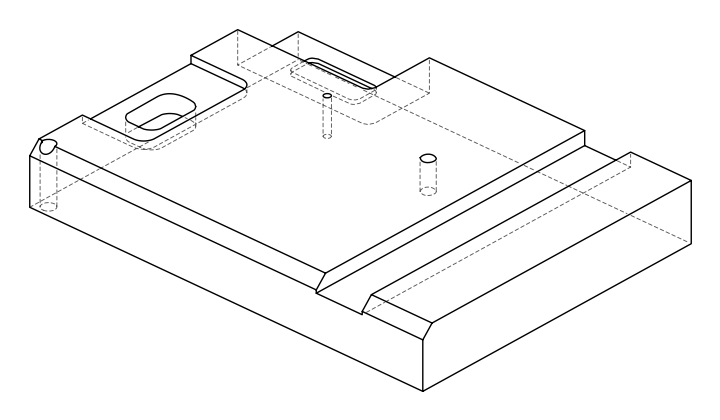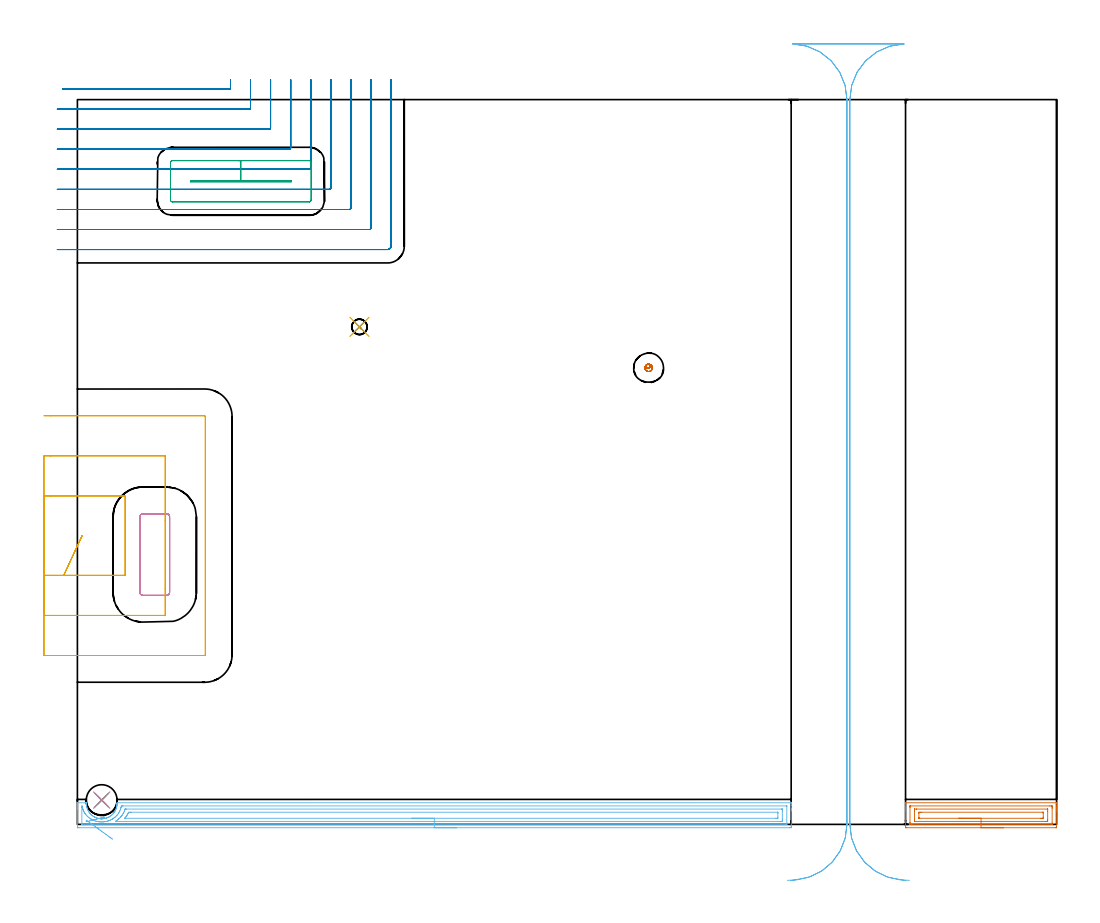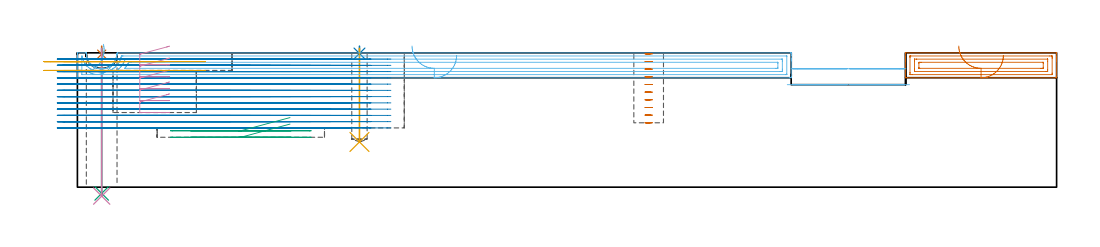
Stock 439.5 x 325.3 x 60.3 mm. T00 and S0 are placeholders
(PLAN: 13 operations, 8 tool changes, 60.7 min)
(1 SPOT_DRILL | STEP1HOLE | NXT0321_9005460120000 | 0.03 min | 3 mm3)
(2 SPOT_DRILL_1 | STEP1POCKET | NXT0321_9005460120000 | 0.03 min | 0 mm3)
(3 DRILL_THROUGH_HOLE_INTO_CENTER | STEP1HOLE | NXT0301_042 | 0.26 min | 2364 mm3)
(4 DRILL_TO_ENLARGE_THROUGH_HOLE | STEP1HOLE | NXT0301_103 | 0.27 min | 6621 mm3)
(5 DRILL_BLIND_HOLE_INTO_CENTER | STEP1POCKET | NXT0301_040 | 0.17 min | 1451 mm3)
(6 AREA_MILL | FG_CHAMFER_SURFACE | UGT0205_001 | 10.53 min | 20245 mm3)
(7 AREA_MILL_1 | FG_CHAMFER_SURFACE_1 | UGT0205_001 | 2.44 min | 4654 mm3)
(8 MILL_CORNER_NOTCH_RECTANGULAR | CORNER_NOTCH_RECTANGULAR | NXT0201_011 | Follow Part, ap 3, ae 75% | 36.35 min | 361980 mm3)
(9 MILL_RECTANGULAR_POCKET | POCKET_RECTANGULAR_STRAIGHT | NXT0201_011 | Follow Part, ap 3, ae 75% | 1.25 min | 9465 mm3)
(10 MILL_RECTANGULAR_POCKET_1 | POCKET_RECTANGULAR_STRAIGHT_1 | UGT0201_106 | Follow Part, ap 6, ae 75% | 1.65 min | 56617 mm3)
(11 MILL_SLOT | SLOT_PARTIAL_RECTANGULAR | UGT0201_106 | Follow Part, ap 6, ae 75% | 3.57 min | 54951 mm3)
(12 MILL_RECTANGULAR_SLOT | SLOT_RECTANGULAR | UGT0201_020 | Follow Part, ap 12.5, ae 75% | 3.47 min | 237964 mm3)
(13 MILL_BLIND_HOLE_FROM_SOLID_MATERIAL | STEP1POCKET_1 | NXT0201_013 | Spiral | 0.65 min | 4258 mm3)
(TOOL NXT0321_9005460120000 | NC Spot Drill, 142deg, 12mm, Carbide, Uncoated | D12 PA142 FL30 Z2)
(TOOL NXT0301_042 | Carbide Drill 7.1mm [860.1-0710-057A1-MM 2214] | D7.1 PA140 FL85 Z2)
(TOOL NXT0301_103 | Carbide Drill 13.8mm [860.1-1380-062A1-MM 2214] | D13.8 PA140 FL77 Z2)
(TOOL NXT0301_040 | Carbide Drill 6.9mm [860.1-0690-035A1-MM 2214] | D6.9 PA140 FL53 Z2)
(TOOL UGT0205_001 | Chamfer Mill 20 x 3 x 45 deg. | D20 FL50 Z2)
(TOOL NXT0201_011 | ENDMILL 12mm [2P460-1200-NA 1630] | D12 FL38 Z6)
(TOOL UGT0201_106 | End Mill 24 mm | D24 FL25 Z2)
(TOOL UGT0201_020 | End mill 50 mm | D50 FL50 Z4)
(TOOL NXT0201_013 | ENDMILL 10mm | D10 FL30 Z4)
(OP 1 SPOT_DRILL)
G17 G21 G94 G90
T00 M6
G54
G17 G0 G90 X10.9 Y10.9 S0 M3
G43 Z70.3 H0
G94 G81 G98 Z59.706 F250. R63.3
G80
M5
M2
(OP 2 SPOT_DRILL_1)
G17 G21 G94 G90
T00 M6
G54
G17 G0 G90 X126.6 Y223.3 S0 M3
G43 Z70.3 H0
G94 G81 G98 Z60.003 F250. R63.3
G80
M5
M2
(OP 3 DRILL_THROUGH_HOLE_INTO_CENTER)
G17 G21 G94 G90
T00 M6
G54
G17 G0 G90 X10.9 Y10.9 S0 M3
G43 Z70.3 H1
G94 G73 G98 Z-2.792 F250. Q7.01 R62.3
G80
M5
M2
(OP 4 DRILL_TO_ENLARGE_THROUGH_HOLE)
G17 G21 G94 G90
T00 M6
G54
G17 G0 G90 X10.9 Y10.9 S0 M3
G43 Z70.3 H1
G94 G73 G98 Z-4.011 F250. Q12.862 R62.3
G80
M5
M2
(OP 5 DRILL_BLIND_HOLE_INTO_CENTER)
G17 G21 G94 G90
T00 M6
G54
G17 G0 G90 X126.6 Y223.3 S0 M3
G43 Z70.3 H1
G94 G81 G98 Z20.3 F250. R62.3
G80
M5
M2
(OP 6 AREA_MILL)
G17 G21 G94 G90
T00 M6
G54
G17 G0 G90 X170.2 Y-1.5 S1061 M3
G43 Z70.3 H0
Z59.1
G94 G1 X170.162 Z58.228 F250.
X170.048 Z57.364
X169.859 Z56.512
X169.597 Z55.68
X169.263 Z54.874
X168.86 Z54.1
X168.392 Z53.364
X167.86 Z52.672
X167.271 Z52.029
X166.628 Z51.44
X165.936 Z50.908
X165.2 Z50.44
X164.426 Z50.037
X163.62 Z49.703
X162.788 Z49.441
X161.936 Z49.252
X161.072 Z49.138
X160.2 Z49.1
X0.627
X0.003 Y-1.499 Z49.099
X0.002 Y-1.498 Z49.1
X0. Y-1.495 Z49.103
Y6.723 Z57.318
Y7.246 Z57.843
Y7.598 Z58.194
Y8.121 Z58.717
Y8.472 Z59.067
Y9.175 Z59.775
Y9.416 Z60.016
X0.003 Y9.56 Z60.153
X0.01 Y9.697 Z60.289
X0.18 Y9.7 Z60.3
X3.756
X3.997 Y9.696 Z60.289
X4.002 Y9.617 Z60.211
X4.007 Y9.501 Z60.095
X4.013 Y9.17 Z59.764
X4.024 Y8.997 Z59.591
X4.042 Y8.723 Z59.318
X4.075 Y8.472 Z59.068
X4.101 Y8.275 Z58.872
X4.134 Y8.102 Z58.701
X4.186 Y7.83 Z58.429
X4.243 Y7.598 Z58.196
X4.293 Y7.419 Z58.019
X4.465 Y6.938 Z57.536
X4.556 Y6.723 Z57.32
X4.656 Y6.488 Z57.087
X4.878 Y6.048 Z56.644
X5.027 Y5.789 Z56.387
X5.097 Y5.679 Z56.277
X5.187 Y5.537 Z56.134
X5.395 Y5.258 Z55.855
X5.471 Y5.155 Z55.753
X5.49 Y5.133 Z55.731
X5.766 Y4.803 Z55.403
X6.08 Y4.466 Z55.065
X6.3 Y4.263 Z54.862
X6.63 Y3.989 Z54.588
X6.792 Y3.869 Z54.469
X6.974 Y3.734 Z54.334
X7.306 Y3.525 Z54.125
X7.552 Y3.371 Z53.97
X7.57 Y3.362 Z53.962
X7.778 Y3.255 Z53.852
X7.834 Y3.226 Z53.824
X7.867 Y3.208 Z53.807
X8.007 Y3.148 Z53.746
X8.076 Y3.119 Z53.714
X8.166 Y3.08 Z53.675
X8.311 Y3.017 Z53.612
X8.76 Y2.852 Z53.446
X9.119 Y2.748 Z53.342
X9.205 Y2.723 Z53.318
X9.56 Y2.643 Z53.242
X9.654 Y2.622 Z53.221
X10.1 Y2.555 Z53.155
X10.103
X10.246 Y2.543 Z53.139
X10.34 Y2.536 Z53.127
X10.46 Y2.526 Z53.114
X10.547 Y2.515 Z53.11
X10.597 Y2.512 Z53.109
X10.636 Y2.51 Z53.107
X10.715 Y2.507 Z53.103
X10.736 Y2.508 Z53.102
X10.757
X10.902 Y2.511 Z53.1
X11.08 Y2.509 Z53.105
X11.106
X11.149 Y2.512 Z53.108
X11.354 Y2.526 Z53.115
X11.441 Y2.53 Z53.122
X11.797 Y2.569 Z53.169
X11.888 Y2.58 Z53.179
X12.334 Y2.66 Z53.259
X12.695 Y2.752 Z53.347
X12.783 Y2.774 Z53.369
X13.142 Y2.888 Z53.483
X13.228 Y2.914 Z53.511
X13.678 Y3.095 Z53.694
X14.121 Y3.303 Z53.901
X14.252 Y3.371 Z53.97
X14.396 Y3.46 Z54.06
X14.639 Y3.611 Z54.211
X15.015 Y3.87 Z54.47
X15.494 Y4.263 Z54.861
X15.908 Y4.662 Z55.262
X16.327 Y5.155 Z55.753
X16.42 Y5.281 Z55.878
X16.574 Y5.488 Z56.086
X16.718 Y5.705 Z56.303
X16.802 Y5.83 Z56.428
X16.923 Y6.047 Z56.644
X17.144 Y6.488 Z57.087
X17.244 Y6.723 Z57.322
X17.336 Y6.938 Z57.536
X17.412 Y7.161 Z57.758
X17.488 Y7.382 Z57.98
X17.503 Y7.438 Z58.036
X17.547 Y7.598 Z58.193
X17.61 Y7.829 Z58.429
X17.668 Y8.089 Z58.689
X17.695 Y8.213 Z58.811
X17.726 Y8.472 Z59.068
X17.757 Y8.723 Z59.319
X17.777 Y9.024 Z59.618
X17.787 Y9.169 Z59.764
X17.79 Y9.347 Z59.941
X17.794 Y9.491 Z60.086
X17.806 Y9.696 Z60.29
X18.059 Y9.7 Z60.3
X320.22
X320.39 Y9.697 Z60.289
X320.397 Y9.56 Z60.153
X320.4 Y9.416 Z60.015
Y9.175 Z59.775
Y8.472 Z59.067
Y7.246 Z57.843
Y6.723 Z57.318
Y6.11 Z56.706
Y-1.147 Z49.451
X320.397 Y-1.411 Z49.186
X320.39 Y-1.492 Z49.106
X320.307 Y-1.499 Z49.099
X319.773 Y-1.5 Z49.1
X160.2
Y-0.086 Z50.514
X2.223 Y-0.085 Z50.515
X2.059 Y-0.083 Z50.517
X2.02 Y-0.08 Z50.52
X2.01 Y-0.077 Z50.523
X2.006 Y-0.066 Z50.534
X2.003 Y-0.032 Z50.568
X2. Y0.133 Z50.733
X2.001 Y7.757 Z58.357
X2.004 Y7.999 Z58.599
X2.016 Y8.279 Z58.879
X2.072
X2.114 Y8.096 Z58.696
X2.133 Y8.007 Z58.607
X2.167 Y7.84 Z58.44
X2.223 Y7.598 Z58.198
X2.307 Y7.266 Z57.866
X2.415 Y6.905 Z57.505
X2.479 Y6.723 Z57.323
X2.515 Y6.625 Z57.225
X2.725 Y6.141 Z56.741
X2.865 Y5.849 Z56.449
X3.014 Y5.554 Z56.154
X3.309 Y5.042 Z55.642
X3.335 Y5.001 Z55.601
X3.354 Y4.974 Z55.574
X3.712 Y4.495 Z55.095
X4.042 Y4.1 Z54.7
X4.203 Y3.92 Z54.52
X4.551 Y3.563 Z54.163
X4.929 Y3.226 Z53.826
X5.018 Y3.149 Z53.749
X5.097 Y3.087 Z53.687
X5.675 Y2.66 Z53.26
X5.99 Y2.46 Z53.06
X6.033 Y2.434 Z53.034
X6.175 Y2.351 Z52.951
X6.631 Y2.104 Z52.704
X6.884 Y1.983 Z52.583
X7.542 Y1.708 Z52.308
X7.778 Y1.624 Z52.224
X8.238 Y1.477 Z52.077
X8.672 Y1.364 Z51.964
X8.826 Y1.327 Z51.927
X9.244 Y1.245 Z51.845
X9.566 Y1.197 Z51.797
X9.896 Y1.155 Z51.755
X10.46 Y1.107 Z51.707
X10.847 Y1.098 Z51.698
X11.354 Y1.109 Z51.709
X11.707 Y1.131 Z51.731
X12.248 Y1.196 Z51.796
X12.494 Y1.236 Z51.836
X13.142 Y1.368 Z51.968
X13.233 Y1.388 Z51.988
X13.577 Y1.477 Z52.077
X13.926 Y1.585 Z52.185
X13.973 Y1.6 Z52.2
X14.036 Y1.624 Z52.224
X14.566 Y1.833 Z52.433
X14.93 Y1.993 Z52.593
X15.178 Y2.109 Z52.709
X15.63 Y2.351 Z52.951
X15.751 Y2.422 Z53.022
X15.824 Y2.468 Z53.068
X16.282 Y2.778 Z53.378
X16.439 Y2.887 Z53.487
X16.718 Y3.103 Z53.703
X16.786 Y3.159 Z53.759
X16.863 Y3.226 Z53.826
X17.252 Y3.578 Z54.178
X17.612 Y3.93 Z54.53
X17.693 Y4.02 Z54.62
X17.761 Y4.1 Z54.7
X18.093 Y4.504 Z55.104
X18.44 Y4.974 Z55.574
X18.467 Y5.013 Z55.613
X18.506 Y5.072 Z55.672
X18.795 Y5.567 Z56.167
X18.936 Y5.849 Z56.449
X19.071 Y6.132 Z56.732
X19.277 Y6.603 Z57.203
X19.32 Y6.723 Z57.323
X19.34 Y6.782 Z57.382
X19.4 Y6.958 Z57.558
X19.541 Y7.46 Z58.06
X19.573 Y7.598 Z58.198
X19.699 Y8.179 Z58.779
X19.717 Y8.252 Z58.852
X19.73 Y8.279 Z58.879
X19.767 Y8.28 Z58.88
X19.942 Y8.283 Z58.883
X20.294 Y8.285 Z58.885
X20.485 Y8.286 Z58.886
X318.177 Y8.285 Z58.885
X318.341 Y8.282 Z58.882
X318.38 Y8.279 Z58.879
X318.39 Y8.277 Z58.877
X318.394 Y8.266 Z58.866
X318.397 Y8.232 Z58.832
X318.4 Y8.067 Z58.667
Y0.197 Z50.797
X318.397 Y0.061 Z50.661
X318.393 Y-0.046 Z50.554
X318.39 Y-0.076 Z50.524
X318.378 Y-0.079 Z50.521
X318.337 Y-0.081 Z50.519
X317.985 Y-0.085 Z50.515
X317.795 Y-0.086 Z50.514
X160.2
Y1.328 Z51.928
X17.461 Y1.329 Z51.929
X17.158 Y1.332 Z51.932
X17.072 Y1.335 Z51.935
X17.053 Y1.337 Z51.937
X17.07 Y1.35 Z51.95
X17.163 Y1.414 Z52.014
X17.467 Y1.618 Z52.218
X17.612 Y1.718 Z52.318
X17.984 Y1.988 Z52.588
X18.439 Y2.351 Z52.951
X18.475 Y2.382 Z52.982
X18.506 Y2.409 Z53.009
X18.932 Y2.808 Z53.408
X19.35 Y3.226 Z53.826
X19.374 Y3.251 Z53.851
X19.4 Y3.28 Z53.88
X19.773 Y3.735 Z54.335
X20.051 Y4.1 Z54.7
X20.152 Y4.239 Z54.839
X20.294 Y4.441 Z55.041
X20.497 Y4.776 Z55.376
X20.612 Y4.974 Z55.574
X20.806 Y5.348 Z55.948
X21.043 Y5.849 Z56.449
X21.088 Y5.947 Z56.547
X21.188 Y6.185 Z56.785
X21.327 Y6.587 Z57.187
X21.373 Y6.723 Z57.323
X21.401 Y6.806 Z57.406
X21.416 Y6.845 Z57.445
X21.423 Y6.859 Z57.459
X21.477 Y6.864 Z57.464
X21.779 Y6.869 Z57.469
X21.931 Y6.871 Z57.471
X316.046
X316.197 Y6.87 Z57.47
X316.348 Y6.866 Z57.466
X316.384 Y6.865 Z57.465
X316.39 Y6.841 Z57.441
X316.395 Y6.789 Z57.389
X316.398 Y6.723 Z57.323
X316.4 Y6.525 Z57.125
Y5.849 Z56.449
Y2.351 Z52.951
Y2.153 Z52.753
X316.396 Y1.477 Z52.077
X316.393 Y1.378 Z51.978
X316.39 Y1.335 Z51.935
X316.344 Y1.333 Z51.933
X316.197 Y1.331 Z51.931
X315.455 Y1.329 Z51.929
X315.303
X160.2 Y1.328 Z51.928
Y2.743 Z53.343
X21.487
X21.423 Y2.744 Z53.344
X21.33 Y2.747 Z53.347
X21.298 Y2.749 Z53.349
X21.306 Y2.765 Z53.365
X21.339 Y2.811 Z53.411
X21.456 Y2.963 Z53.563
X21.658 Y3.226 Z53.826
X21.836 Y3.466 Z54.066
X22.082 Y3.807 Z54.407
X22.196 Y3.988 Z54.588
X22.263 Y4.1 Z54.7
X22.52 Y4.546 Z55.146
X22.741 Y4.974 Z55.574
X22.819 Y5.128 Z55.728
X22.976 Y5.45 Z56.05
X23.379 Y5.454 Z56.054
X23.87 Y5.456 Z56.056
X24.27 Y5.457 Z56.057
X314.253
X314.303 Y5.456 Z56.056
X314.355 Y5.453 Z56.053
X314.39 Y5.451 Z56.051
X314.392 Y5.404 Z56.004
X314.4 Y4.984 Z55.584
Y3.235 Z53.835
X314.39 Y2.793 Z53.393
X314.384 Y2.749 Z53.349
X314.305 Y2.747 Z53.347
X314.174 Y2.744 Z53.344
X314.009 Y2.743 Z53.343
X313.516
X160.2
X159.328 Z53.381
X158.464 Z53.495
X157.612 Z53.683
X156.78 Z53.946
X155.974 Z54.28
X155.2 Z54.682
X154.464 Z55.151
X153.772 Z55.682
X153.129 Z56.272
X152.54 Z56.915
X152.008 Z57.607
X151.54 Z58.343
X151.137 Z59.117
X150.803 Z59.922
X150.541 Z60.755
X150.352 Z61.606
X150.238 Z62.471
X150.2 Z63.343
G0 Z70.3
X11.681 Y3.196
Z64.125
G1 X11.856 Y3.243 Z63.272
X11.959 Y3.27 Z62.406
X11.989 Y3.278 Z61.534
X11.945 Y3.266 Z60.663
X11.828 Y3.235 Z59.799
X11.639 Y3.184 Z58.949
X11.378 Y3.114 Z58.119
X11.049 Y3.026 Z57.316
X10.654 Y2.92 Z56.546
X10.195 Y2.797 Z55.814
X9.677 Y2.658 Z55.126
X9.102 Y2.504 Z54.488
X8.476 Y2.336 Z53.904
X7.803 Y2.156 Z53.379
X7.089 Y1.965 Z52.917
X6.338 Y1.763 Z52.52
X5.557 Y1.554 Z52.193
X4.751 Y1.338 Z51.938
X4.741 Y1.335 Z51.935
X4.657 Y1.333 Z51.933
X4.354 Y1.33 Z51.93
X4.203
X4.052 Y1.334 Z51.934
X4.016 Y1.335 Z51.935
X4.01 Y1.359 Z51.959
X4.005 Y1.411 Z52.011
X4.003 Y1.477 Z52.077
X4.009 Y1.666 Z52.266
X4.028 Y1.819 Z52.419
X4.641 Y1.414 Z52.014
X4.731 Y1.353 Z51.953
X4.751 Y1.338 Z51.938
X5.376 Y0.886 Z51.53
X6.028 Y0.415 Z51.191
X6.701 Y-0.071 Z50.924
X7.39 Y-0.569 Z50.73
X8.091 Y-1.076 Z50.61
X8.797 Y-1.586 Z50.567
X9.503 Y-2.097 Z50.599
X10.205 Y-2.604 Z50.708
X10.896 Y-3.103 Z50.891
X11.572 Y-3.592 Z51.148
X12.227 Y-4.065 Z51.477
X12.856 Y-4.52 Z51.875
X13.455 Y-4.952 Z52.339
X14.018 Y-5.36 Z52.866
X14.543 Y-5.739 Z53.451
X15.023 Y-6.086 Z54.091
X15.457 Y-6.4 Z54.779
X15.841 Y-6.677 Z55.512
G0 Z70.3
M5
M2
(OP 7 AREA_MILL_1)
G17 G21 G94 G90
T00 M6
G54
G17 G0 G90 X415.6 Y-1.5 S1061 M3
G43 Z70.3 H0
Z59.1
G94 G1 X415.562 Z58.228 F250.
X415.448 Z57.363
X415.259 Z56.512
X414.997 Z55.68
X414.663 Z54.874
X414.26 Z54.1
X413.791 Z53.364
X413.26 Z52.672
X412.671 Z52.029
X412.028 Z51.439
X411.336 Z50.908
X410.6 Z50.44
X409.826 Z50.037
X409.02 Z49.703
X408.188 Z49.441
X407.336 Z49.252
X406.472 Z49.138
X405.6 Z49.1
X372.259
X371.722 Y-1.494 Z49.103
X371.71 Y-1.491 Z49.105
X371.7 Y-1.472 Z49.125
Y5.849 Z56.442
Y6.499 Z57.096
Y6.723 Z57.32
Y7.374 Z57.97
Y7.598 Z58.194
Y8.046 Z58.645
Y9.519 Z60.118
X371.703 Y9.612 Z60.205
X371.71 Y9.697 Z60.289
X371.814 Y9.7 Z60.3
X439.386
X439.49 Y9.697 Z60.289
X439.497 Y9.612 Z60.205
X439.5 Y9.519 Z60.117
Y8.046 Z58.645
Y7.598 Z58.194
Y7.373 Z57.97
Y6.723 Z57.32
Y6.499 Z57.096
Y5.849 Z56.442
Y-1.147 Z49.45
X439.496 Y-1.476 Z49.121
X439.49 Y-1.492 Z49.104
X439.473 Y-1.498 Z49.098
X438.941 Y-1.5 Z49.1
X405.6
Y-0.086 Z50.514
X374.736
X374.037 Y-0.084 Z50.516
X373.844 Y-0.082 Z50.518
X373.73 Y-0.079 Z50.521
X373.71 Y-0.042 Z50.558
X373.704 Y0.055 Z50.655
X373.701 Y0.602 Z51.202
X373.7 Y0.933 Z51.533
X373.701 Y7.598 Z58.198
X373.702 Y7.927 Z58.527
X373.71 Y8.259 Z58.859
X373.717 Y8.28 Z58.88
X373.732 Y8.282 Z58.882
X373.775 Y8.284 Z58.884
X373.862 Y8.285 Z58.885
X374.037 Y8.286 Z58.886
X436.464
X437.163 Y8.284 Z58.884
X437.356 Y8.282 Z58.882
X437.47 Y8.279 Z58.879
X437.49 Y8.242 Z58.842
X437.496 Y8.145 Z58.745
X437.499 Y7.598 Z58.198
X437.5 Y7.267 Z57.867
X437.499 Y0.602 Z51.202
X437.498 Y0.273 Z50.873
X437.49 Y-0.059 Z50.541
X437.483 Y-0.08 Z50.52
X437.468 Y-0.082 Z50.518
X437.425 Y-0.084 Z50.516
X437.338 Y-0.085 Z50.515
X437.163 Y-0.086 Z50.514
X405.6
Y1.328 Z51.928
X375.815 Y1.329 Z51.929
X375.765 Y1.331 Z51.931
X375.726 Y1.334 Z51.934
X375.71 Y1.337 Z51.937
X375.707 Y1.364 Z51.964
X375.703 Y1.477 Z52.077
X375.7 Y1.589 Z52.189
Y2.351 Z52.951
Y5.962 Z56.562
X375.703 Y6.723 Z57.323
X375.705 Y6.831 Z57.431
X375.712 Y6.865 Z57.465
X375.741 Y6.867 Z57.467
X375.815 Y6.869 Z57.469
X376.554 Y6.871 Z57.471
X376.704
X435.385
X435.435 Y6.869 Z57.469
X435.473 Y6.866 Z57.466
X435.49 Y6.863 Z57.463
X435.493 Y6.836 Z57.436
X435.497 Y6.723 Z57.323
X435.5 Y6.611 Z57.211
Y5.849 Z56.449
Y2.238 Z52.838
X435.497 Y1.477 Z52.077
X435.495 Y1.369 Z51.969
X435.488 Y1.335 Z51.935
X435.459 Y1.333 Z51.933
X435.385 Y1.331 Z51.931
X434.646 Y1.329 Z51.929
X434.496 Y1.328 Z51.928
X405.6
Y2.743 Z53.343
X378.084
X377.795 Y2.744 Z53.344
X377.737 Y2.747 Z53.347
X377.717 Y2.749 Z53.349
X377.71 Y2.77 Z53.37
X377.706 Y2.84 Z53.44
X377.7 Y3.12 Z53.72
X377.701 Y4.974 Z55.574
X377.707 Y5.359 Z55.959
X377.71 Y5.448 Z56.048
X377.828 Y5.452 Z56.052
X377.993 Y5.456 Z56.056
X378.482 Y5.457 Z56.057
X378.88
X433.116
X433.405 Y5.455 Z56.055
X433.463 Y5.453 Z56.053
X433.483 Y5.451 Z56.051
X433.49 Y5.43 Z56.03
X433.494 Y5.36 Z55.96
X433.5 Y5.08 Z55.68
X433.499 Y3.226 Z53.826
X433.493 Y2.841 Z53.441
X433.49 Y2.752 Z53.352
X433.372 Y2.747 Z53.347
X433.207 Y2.744 Z53.344
X432.718 Y2.743 Z53.343
X432.32
X405.6
X404.728 Z53.381
X403.863 Z53.495
X403.012 Z53.683
X402.18 Z53.946
X401.374 Z54.28
X400.6 Z54.682
X399.864 Z55.151
X399.172 Z55.682
X398.529 Z56.272
X397.94 Z56.915
X397.408 Z57.607
X396.94 Z58.343
X396.537 Z59.116
X396.203 Z59.922
X395.941 Z60.754
X395.752 Z61.606
X395.638 Z62.471
X395.6 Z63.343
G0 Z70.3
M5
M2
(OP 8 MILL_CORNER_NOTCH_RECTANGULAR)
G17 G21 G94 G90
T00 M6
G54
G17 G0 G90 X-6.73 Y330. S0 M3
G43 Z70.3 H1
Z57.492
G94 G1 X-3.73 F250.
X68.106 F500.
G3 X68.7 Y330.594 R0.6
G1 Y331.3
Y334.3 F250.
G0 Z70.3
X-9. Y321.
Z57.492
G1 X-6.
X77.106 F500.
G3 X77.7 Y321.594 R0.6
G1 Y331.3
Y334.3 F250.
G0 Z70.3
X-9. Y312.
Z57.492
G1 X-6.
X86.105 F500.
G3 X86.7 Y312.595 R0.6
G1 Y331.3
Y334.3 F250.
G0 Z70.3
X-9. Y303.
Z57.492
G1 X-6.
X95.105 F500.
G3 X95.7 Y303.595 R0.6
G1 Y331.3
Y334.3 F250.
G0 Z70.3
X-9. Y294.
Z57.492
G1 X-6.
X104.105 F500.
G3 X104.7 Y294.595 R0.6
G1 Y331.3
Y334.3 F250.
G0 Z70.3
X-9. Y285.
Z57.492
G1 X-6.
X113.104 F500.
G3 X113.7 Y285.596 R0.6
G1 Y331.3
Y334.3 F250.
G0 Z70.3
X-9. Y276.
Z57.492
G1 X-6.
X122.104 F500.
G3 X122.7 Y276.596 R0.6
G1 Y331.3
Y334.3 F250.
G0 Z70.3
X-9. Y267.
Z57.492
G1 X-6.
X131.104 F500.
G3 X131.7 Y267.596 R0.6
G1 Y331.3
Y334.3 F250.
G0 Z70.3
X-9. Y258.
Z57.492
G1 X-6.
X139.2 F500.
G3 X140.7 Y259.5 R1.5
G1 Y331.3
Y334.3 F250.
G0 Z70.3
X-6.73 Y330.
Z54.683
G1 X-3.73
X68.106 F500.
G3 X68.7 Y330.594 R0.6
G1 Y331.3
Y334.3 F250.
G0 Z70.3
X-9. Y321.
Z54.683
G1 X-6.
X77.106 F500.
G3 X77.7 Y321.594 R0.6
G1 Y331.3
Y334.3 F250.
G0 Z70.3
X-9. Y312.
Z54.683
G1 X-6.
X86.105 F500.
G3 X86.7 Y312.595 R0.6
G1 Y331.3
Y334.3 F250.
G0 Z70.3
X-9. Y303.
Z54.683
G1 X-6.
X95.105 F500.
G3 X95.7 Y303.595 R0.6
G1 Y331.3
Y334.3 F250.
G0 Z70.3
X-9. Y294.
Z54.683
G1 X-6.
X104.105 F500.
G3 X104.7 Y294.595 R0.6
G1 Y331.3
Y334.3 F250.
G0 Z70.3
X-9. Y285.
Z54.683
G1 X-6.
X113.104 F500.
G3 X113.7 Y285.596 R0.6
G1 Y331.3
Y334.3 F250.
G0 Z70.3
X-9. Y276.
Z54.683
G1 X-6.
X122.104 F500.
G3 X122.7 Y276.596 R0.6
G1 Y331.3
Y334.3 F250.
G0 Z70.3
X-9. Y267.
Z54.683
G1 X-6.
X131.104 F500.
G3 X131.7 Y267.596 R0.6
G1 Y331.3
Y334.3 F250.
G0 Z70.3
X-9. Y258.
Z54.683
G1 X-6.
X139.2 F500.
G3 X140.7 Y259.5 R1.5
G1 Y331.3
Y334.3 F250.
G0 Z70.3
X-6.73 Y330.
Z51.875
G1 X-3.73
X68.106 F500.
G3 X68.7 Y330.594 R0.6
G1 Y331.3
Y334.3 F250.
G0 Z70.3
X-9. Y321.
Z51.875
G1 X-6.
X77.106 F500.
G3 X77.7 Y321.594 R0.6
G1 Y331.3
Y334.3 F250.
G0 Z70.3
X-9. Y312.
Z51.875
G1 X-6.
X86.105 F500.
G3 X86.7 Y312.595 R0.6
G1 Y331.3
Y334.3 F250.
G0 Z70.3
X-9. Y303.
Z51.875
G1 X-6.
X95.105 F500.
G3 X95.7 Y303.595 R0.6
G1 Y331.3
Y334.3 F250.
G0 Z70.3
X-9. Y294.
Z51.875
G1 X-6.
X104.105 F500.
G3 X104.7 Y294.595 R0.6
G1 Y331.3
Y334.3 F250.
G0 Z70.3
X-9. Y285.
Z51.875
G1 X-6.
X113.104 F500.
G3 X113.7 Y285.596 R0.6
G1 Y331.3
Y334.3 F250.
G0 Z70.3
X-9. Y276.
Z51.875
G1 X-6.
X122.104 F500.
G3 X122.7 Y276.596 R0.6
G1 Y331.3
Y334.3 F250.
G0 Z70.3
X-9. Y267.
Z51.875
G1 X-6.
X131.104 F500.
G3 X131.7 Y267.596 R0.6
G1 Y331.3
Y334.3 F250.
G0 Z70.3
X-9. Y258.
Z51.875
G1 X-6.
X139.2 F500.
G3 X140.7 Y259.5 R1.5
G1 Y331.3
Y334.3 F250.
G0 Z70.3
X-6.73 Y330.
Z49.067
G1 X-3.73
X68.106 F500.
G3 X68.7 Y330.594 R0.6
G1 Y331.3
Y334.3 F250.
G0 Z70.3
X-9. Y321.
Z49.067
G1 X-6.
X77.106 F500.
G3 X77.7 Y321.594 R0.6
G1 Y331.3
Y334.3 F250.
G0 Z70.3
X-9. Y312.
Z49.067
G1 X-6.
X86.105 F500.
G3 X86.7 Y312.595 R0.6
G1 Y331.3
Y334.3 F250.
G0 Z70.3
X-9. Y303.
Z49.067
G1 X-6.
X95.105 F500.
G3 X95.7 Y303.595 R0.6
G1 Y331.3
Y334.3 F250.
G0 Z70.3
X-9. Y294.
Z49.067
G1 X-6.
X104.105 F500.
G3 X104.7 Y294.595 R0.6
G1 Y331.3
Y334.3 F250.
G0 Z70.3
X-9. Y285.
Z49.067
G1 X-6.
X113.104 F500.
G3 X113.7 Y285.596 R0.6
G1 Y331.3
Y334.3 F250.
G0 Z70.3
X-9. Y276.
Z49.067
G1 X-6.
X122.104 F500.
G3 X122.7 Y276.596 R0.6
G1 Y331.3
Y334.3 F250.
G0 Z70.3
X-9. Y267.
Z49.067
G1 X-6.
X131.104 F500.
G3 X131.7 Y267.596 R0.6
G1 Y331.3
Y334.3 F250.
G0 Z70.3
X-9. Y258.
Z49.067
G1 X-6.
X139.2 F500.
G3 X140.7 Y259.5 R1.5
G1 Y331.3
Y334.3 F250.
G0 Z70.3
X-6.73 Y330.
Z46.258
G1 X-3.73
X68.106 F500.
G3 X68.7 Y330.594 R0.6
G1 Y331.3
Y334.3 F250.
G0 Z70.3
X-9. Y321.
Z46.258
G1 X-6.
X77.106 F500.
G3 X77.7 Y321.594 R0.6
G1 Y331.3
Y334.3 F250.
G0 Z70.3
X-9. Y312.
Z46.258
G1 X-6.
X86.105 F500.
G3 X86.7 Y312.595 R0.6
G1 Y331.3
Y334.3 F250.
G0 Z70.3
X-9. Y303.
Z46.258
G1 X-6.
X95.105 F500.
G3 X95.7 Y303.595 R0.6
G1 Y331.3
Y334.3 F250.
G0 Z70.3
X-9. Y294.
Z46.258
G1 X-6.
X104.105 F500.
G3 X104.7 Y294.595 R0.6
G1 Y331.3
Y334.3 F250.
G0 Z70.3
X-9. Y285.
Z46.258
G1 X-6.
X113.104 F500.
G3 X113.7 Y285.596 R0.6
G1 Y331.3
Y334.3 F250.
G0 Z70.3
X-9. Y276.
Z46.258
G1 X-6.
X122.104 F500.
G3 X122.7 Y276.596 R0.6
G1 Y331.3
Y334.3 F250.
G0 Z70.3
X-9. Y267.
Z46.258
G1 X-6.
X131.104 F500.
G3 X131.7 Y267.596 R0.6
G1 Y331.3
Y334.3 F250.
G0 Z70.3
X-9. Y258.
Z46.258
G1 X-6.
X139.2 F500.
G3 X140.7 Y259.5 R1.5
G1 Y331.3
Y334.3 F250.
G0 Z70.3
X-6.73 Y330.
Z43.45
G1 X-3.73
X68.106 F500.
G3 X68.7 Y330.594 R0.6
G1 Y331.3
Y334.3 F250.
G0 Z70.3
X-9. Y321.
Z43.45
G1 X-6.
X77.106 F500.
G3 X77.7 Y321.594 R0.6
G1 Y331.3
Y334.3 F250.
G0 Z70.3
X-9. Y312.
Z43.45
G1 X-6.
X86.105 F500.
G3 X86.7 Y312.595 R0.6
G1 Y331.3
Y334.3 F250.
G0 Z70.3
X-9. Y303.
Z43.45
G1 X-6.
X95.105 F500.
G3 X95.7 Y303.595 R0.6
G1 Y331.3
Y334.3 F250.
G0 Z70.3
X-9. Y294.
Z43.45
G1 X-6.
X104.105 F500.
G3 X104.7 Y294.595 R0.6
G1 Y331.3
Y334.3 F250.
G0 Z70.3
X-9. Y285.
Z43.45
G1 X-6.
X113.104 F500.
G3 X113.7 Y285.596 R0.6
G1 Y331.3
Y334.3 F250.
G0 Z70.3
X-9. Y276.
Z43.45
G1 X-6.
X122.104 F500.
G3 X122.7 Y276.596 R0.6
G1 Y331.3
Y334.3 F250.
G0 Z70.3
X-9. Y267.
Z43.45
G1 X-6.
X131.104 F500.
G3 X131.7 Y267.596 R0.6
G1 Y331.3
Y334.3 F250.
G0 Z70.3
X-9. Y258.
Z43.45
G1 X-6.
X139.2 F500.
G3 X140.7 Y259.5 R1.5
G1 Y331.3
Y334.3 F250.
G0 Z70.3
X-6.73 Y330.
Z40.642
G1 X-3.73
X68.106 F500.
G3 X68.7 Y330.594 R0.6
G1 Y331.3
Y334.3 F250.
G0 Z70.3
X-9. Y321.
Z40.642
G1 X-6.
X77.106 F500.
G3 X77.7 Y321.594 R0.6
G1 Y331.3
Y334.3 F250.
G0 Z70.3
X-9. Y312.
Z40.642
G1 X-6.
X86.105 F500.
G3 X86.7 Y312.595 R0.6
G1 Y331.3
Y334.3 F250.
G0 Z70.3
X-9. Y303.
Z40.642
G1 X-6.
X95.105 F500.
G3 X95.7 Y303.595 R0.6
G1 Y331.3
Y334.3 F250.
G0 Z70.3
X-9. Y294.
Z40.642
G1 X-6.
X104.105 F500.
G3 X104.7 Y294.595 R0.6
G1 Y331.3
Y334.3 F250.
G0 Z70.3
X-9. Y285.
Z40.642
G1 X-6.
X113.104 F500.
G3 X113.7 Y285.596 R0.6
G1 Y331.3
Y334.3 F250.
G0 Z70.3
X-9. Y276.
Z40.642
G1 X-6.
X122.104 F500.
G3 X122.7 Y276.596 R0.6
G1 Y331.3
Y334.3 F250.
G0 Z70.3
X-9. Y267.
Z40.642
G1 X-6.
X131.104 F500.
G3 X131.7 Y267.596 R0.6
G1 Y331.3
Y334.3 F250.
G0 Z70.3
X-9. Y258.
Z40.642
G1 X-6.
X139.2 F500.
G3 X140.7 Y259.5 R1.5
G1 Y331.3
Y334.3 F250.
G0 Z70.3
X-6.73 Y330.
Z37.833
G1 X-3.73
X68.106 F500.
G3 X68.7 Y330.594 R0.6
G1 Y331.3
Y334.3 F250.
G0 Z70.3
X-9. Y321.
Z37.833
G1 X-6.
X77.106 F500.
G3 X77.7 Y321.594 R0.6
G1 Y331.3
Y334.3 F250.
G0 Z70.3
X-9. Y312.
Z37.833
G1 X-6.
X86.105 F500.
G3 X86.7 Y312.595 R0.6
G1 Y331.3
Y334.3 F250.
G0 Z70.3
X-9. Y303.
Z37.833
G1 X-6.
X95.105 F500.
G3 X95.7 Y303.595 R0.6
G1 Y331.3
Y334.3 F250.
G0 Z70.3
X-9. Y294.
Z37.833
G1 X-6.
X104.105 F500.
G3 X104.7 Y294.595 R0.6
G1 Y331.3
Y334.3 F250.
G0 Z70.3
X-9. Y285.
Z37.833
G1 X-6.
X113.104 F500.
G3 X113.7 Y285.596 R0.6
G1 Y331.3
Y334.3 F250.
G0 Z70.3
X-9. Y276.
Z37.833
G1 X-6.
X122.104 F500.
G3 X122.7 Y276.596 R0.6
G1 Y331.3
Y334.3 F250.
G0 Z70.3
X-9. Y267.
Z37.833
G1 X-6.
X131.104 F500.
G3 X131.7 Y267.596 R0.6
G1 Y331.3
Y334.3 F250.
G0 Z70.3
X-9. Y258.
Z37.833
G1 X-6.
X139.2 F500.
G3 X140.7 Y259.5 R1.5
G1 Y331.3
Y334.3 F250.
G0 Z70.3
X-6.73 Y330.
Z35.025
G1 X-3.73
X68.106 F500.
G3 X68.7 Y330.594 R0.6
G1 Y331.3
Y334.3 F250.
G0 Z70.3
X-9. Y321.
Z35.025
G1 X-6.
X77.106 F500.
G3 X77.7 Y321.594 R0.6
G1 Y331.3
Y334.3 F250.
G0 Z70.3
X-9. Y312.
Z35.025
G1 X-6.
X86.105 F500.
G3 X86.7 Y312.595 R0.6
G1 Y331.3
Y334.3 F250.
G0 Z70.3
X-9. Y303.
Z35.025
G1 X-6.
X95.105 F500.
G3 X95.7 Y303.595 R0.6
G1 Y331.3
Y334.3 F250.
G0 Z70.3
X-9. Y294.
Z35.025
G1 X-6.
X104.105 F500.
G3 X104.7 Y294.595 R0.6
G1 Y331.3
Y334.3 F250.
G0 Z70.3
X-9. Y285.
Z35.025
G1 X-6.
X113.104 F500.
G3 X113.7 Y285.596 R0.6
G1 Y331.3
Y334.3 F250.
G0 Z70.3
X-9. Y276.
Z35.025
G1 X-6.
X122.104 F500.
G3 X122.7 Y276.596 R0.6
G1 Y331.3
Y334.3 F250.
G0 Z70.3
X-9. Y267.
Z35.025
G1 X-6.
X131.104 F500.
G3 X131.7 Y267.596 R0.6
G1 Y331.3
Y334.3 F250.
G0 Z70.3
X-9. Y258.
Z35.025
G1 X-6.
X139.2 F500.
G3 X140.7 Y259.5 R1.5
G1 Y331.3
Y334.3 F250.
G0 Z70.3
X-6.73 Y330.
Z32.217
G1 X-3.73
X68.106 F500.
G3 X68.7 Y330.594 R0.6
G1 Y331.3
Y334.3 F250.
G0 Z70.3
X-9. Y321.
Z32.217
G1 X-6.
X77.106 F500.
G3 X77.7 Y321.594 R0.6
G1 Y331.3
Y334.3 F250.
G0 Z70.3
X-9. Y312.
Z32.217
G1 X-6.
X86.105 F500.
G3 X86.7 Y312.595 R0.6
G1 Y331.3
Y334.3 F250.
G0 Z70.3
X-9. Y303.
Z32.217
G1 X-6.
X95.105 F500.
G3 X95.7 Y303.595 R0.6
G1 Y331.3
Y334.3 F250.
G0 Z70.3
X-9. Y294.
Z32.217
G1 X-6.
X104.105 F500.
G3 X104.7 Y294.595 R0.6
G1 Y331.3
Y334.3 F250.
G0 Z70.3
X-9. Y285.
Z32.217
G1 X-6.
X113.104 F500.
G3 X113.7 Y285.596 R0.6
G1 Y331.3
Y334.3 F250.
G0 Z70.3
X-9. Y276.
Z32.217
G1 X-6.
X122.104 F500.
G3 X122.7 Y276.596 R0.6
G1 Y331.3
Y334.3 F250.
G0 Z70.3
X-9. Y267.
Z32.217
G1 X-6.
X131.104 F500.
G3 X131.7 Y267.596 R0.6
G1 Y331.3
Y334.3 F250.
G0 Z70.3
X-9. Y258.
Z32.217
G1 X-6.
X139.2 F500.
G3 X140.7 Y259.5 R1.5
G1 Y331.3
Y334.3 F250.
G0 Z70.3
X-6.73 Y330.
Z29.408
G1 X-3.73
X68.106 F500.
G3 X68.7 Y330.594 R0.6
G1 Y331.3
Y334.3 F250.
G0 Z70.3
X-9. Y321.
Z29.408
G1 X-6.
X77.106 F500.
G3 X77.7 Y321.594 R0.6
G1 Y331.3
Y334.3 F250.
G0 Z70.3
X-9. Y312.
Z29.408
G1 X-6.
X86.105 F500.
G3 X86.7 Y312.595 R0.6
G1 Y331.3
Y334.3 F250.
G0 Z70.3
X-9. Y303.
Z29.408
G1 X-6.
X95.105 F500.
G3 X95.7 Y303.595 R0.6
G1 Y331.3
Y334.3 F250.
G0 Z70.3
X-9. Y294.
Z29.408
G1 X-6.
X104.105 F500.
G3 X104.7 Y294.595 R0.6
G1 Y331.3
Y334.3 F250.
G0 Z70.3
X-9. Y285.
Z29.408
G1 X-6.
X113.104 F500.
G3 X113.7 Y285.596 R0.6
G1 Y331.3
Y334.3 F250.
G0 Z70.3
X-9. Y276.
Z29.408
G1 X-6.
X122.104 F500.
G3 X122.7 Y276.596 R0.6
G1 Y331.3
Y334.3 F250.
G0 Z70.3
X-9. Y267.
Z29.408
G1 X-6.
X131.104 F500.
G3 X131.7 Y267.596 R0.6
G1 Y331.3
Y334.3 F250.
G0 Z70.3
X-9. Y258.
Z29.408
G1 X-6.
X139.2 F500.
G3 X140.7 Y259.5 R1.5
G1 Y331.3
Y334.3 F250.
G0 Z70.3
X-6.73 Y330.
Z26.6
G1 X-3.73
X68.106 F500.
G3 X68.7 Y330.594 R0.6
G1 Y331.3
Y334.3 F250.
G0 Z70.3
X-9. Y321.
Z26.6
G1 X-6.
X77.106 F500.
G3 X77.7 Y321.594 R0.6
G1 Y331.3
Y334.3 F250.
G0 Z70.3
X-9. Y312.
Z26.6
G1 X-6.
X86.105 F500.
G3 X86.7 Y312.595 R0.6
G1 Y331.3
Y334.3 F250.
G0 Z70.3
X-9. Y303.
Z26.6
G1 X-6.
X95.105 F500.
G3 X95.7 Y303.595 R0.6
G1 Y331.3
Y334.3 F250.
G0 Z70.3
X-9. Y294.
Z26.6
G1 X-6.
X104.105 F500.
G3 X104.7 Y294.595 R0.6
G1 Y331.3
Y334.3 F250.
G0 Z70.3
X-9. Y285.
Z26.6
G1 X-6.
X113.104 F500.
G3 X113.7 Y285.596 R0.6
G1 Y331.3
Y334.3 F250.
G0 Z70.3
X-9. Y276.
Z26.6
G1 X-6.
X122.104 F500.
G3 X122.7 Y276.596 R0.6
G1 Y331.3
Y334.3 F250.
G0 Z70.3
X-9. Y267.
Z26.6
G1 X-6.
X131.104 F500.
G3 X131.7 Y267.596 R0.6
G1 Y331.3
Y334.3 F250.
G0 Z70.3
X-9. Y258.
Z26.6
G1 X-6.
X139.2 F500.
G3 X140.7 Y259.5 R1.5
G1 Y331.3
Y334.3 F250.
G0 Z70.3
M5
M2
(OP 9 MILL_RECTANGULAR_POCKET)
G17 G21 G94 G90
T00 M6
G54
G17 G0 G90 X95.426 Y288.9 S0 M3
G43 Z70.3 H1
Z31.231
G94 G1 X73.35 Z25.315 F250.
X50.8 F500.
Y288.4
X95.9
Y288.9
X73.35
Y297.9
X42.6
G3 X41.8 Y297.1 R0.8
G1 Y280.2
G3 X42.6 Y279.4 R0.8
G1 X104.1
G3 X104.9 Y280.2 R0.8
G1 Y297.1
G3 X104.1 Y297.9 R0.8
G1 X73.35
X72.35
G0 X95.426 Y288.9 Z28.315
G1 X73.35 Z22.4 F250.
X50.8 F500.
Y288.4
X95.9
Y288.9
X73.35
Y297.9
X42.6
G3 X41.8 Y297.1 R0.8
G1 Y280.2
G3 X42.6 Y279.4 R0.8
G1 X104.1
G3 X104.9 Y280.2 R0.8
G1 Y297.1
G3 X104.1 Y297.9 R0.8
G1 X73.35
X72.35
G0 Z70.3
M5
M2
(OP 10 MILL_RECTANGULAR_POCKET_1)
G17 G21 G94 G90
T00 M6
G54
G17 G0 G90 X41.226 Y138.674 S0 M3
G43 Z70.3 H0
Z63.3
G94 G1 X41.197 Y138.736 Z63.281 F250.
X40.993 Y138.993 Z63.194
X40.736 Y139.197 Z63.106
X40.439 Y139.335 Z63.018
X40.118 Y139.4 Z62.93
X29.282 Z60.027
X28.961 Y139.335 Z59.939
X28.664 Y139.197 Z59.851
X28.407 Y138.993 Z59.763
X28.203 Y138.736 Z59.676
X28.065 Y138.439 Z59.588
X28. Y138.118 Z59.5
Y138. Z59.468
Y121.1 Z54.94
Y104.2 F500.
G3 X29.4 Y102.8 R1.4
G1 X40.
G3 X41.4 Y104.2 R1.4
G1 Y138.
G3 X40. Y139.4 R1.4
G1 X29.4
G3 X28. Y138. R1.4
G1 Y121.1
Y120.1
G0 X41.226 Y138.674 Z57.94
G1 X41.197 Y138.736 Z57.921 F250.
X40.993 Y138.993 Z57.834
X40.736 Y139.197 Z57.746
X40.439 Y139.335 Z57.658
X40.118 Y139.4 Z57.57
X29.282 Z54.667
X28.961 Y139.335 Z54.579
X28.664 Y139.197 Z54.491
X28.407 Y138.993 Z54.403
X28.203 Y138.736 Z54.316
X28.065 Y138.439 Z54.228
X28. Y138.118 Z54.14
Y138. Z54.108
Y121.1 Z49.58
Y104.2 F500.
G3 X29.4 Y102.8 R1.4
G1 X40.
G3 X41.4 Y104.2 R1.4
G1 Y138.
G3 X40. Y139.4 R1.4
G1 X29.4
G3 X28. Y138. R1.4
G1 Y121.1
Y120.1
G0 X41.226 Y138.674 Z52.58
G1 X41.197 Y138.736 Z52.561 F250.
X40.993 Y138.993 Z52.474
X40.736 Y139.197 Z52.386
X40.439 Y139.335 Z52.298
X40.118 Y139.4 Z52.21
X29.282 Z49.307
X28.961 Y139.335 Z49.219
X28.664 Y139.197 Z49.131
X28.407 Y138.993 Z49.043
X28.203 Y138.736 Z48.956
X28.065 Y138.439 Z48.868
X28. Y138.118 Z48.78
Y138. Z48.748
Y121.1 Z44.22
Y104.2 F500.
G3 X29.4 Y102.8 R1.4
G1 X40.
G3 X41.4 Y104.2 R1.4
G1 Y138.
G3 X40. Y139.4 R1.4
G1 X29.4
G3 X28. Y138. R1.4
G1 Y121.1
Y120.1
G0 X41.226 Y138.674 Z47.22
G1 X41.197 Y138.736 Z47.201 F250.
X40.993 Y138.993 Z47.114
X40.736 Y139.197 Z47.026
X40.439 Y139.335 Z46.938
X40.118 Y139.4 Z46.85
X29.282 Z43.947
X28.961 Y139.335 Z43.859
X28.664 Y139.197 Z43.771
X28.407 Y138.993 Z43.683
X28.203 Y138.736 Z43.596
X28.065 Y138.439 Z43.508
X28. Y138.118 Z43.42
Y138. Z43.388
Y121.1 Z38.86
Y104.2 F500.
G3 X29.4 Y102.8 R1.4
G1 X40.
G3 X41.4 Y104.2 R1.4
G1 Y138.
G3 X40. Y139.4 R1.4
G1 X29.4
G3 X28. Y138. R1.4
G1 Y121.1
Y120.1
G0 X41.226 Y138.674 Z41.86
G1 X41.197 Y138.736 Z41.841 F250.
X40.993 Y138.993 Z41.754
X40.736 Y139.197 Z41.666
X40.439 Y139.335 Z41.578
X40.118 Y139.4 Z41.49
X29.282 Z38.587
X28.961 Y139.335 Z38.499
X28.664 Y139.197 Z38.411
X28.407 Y138.993 Z38.323
X28.203 Y138.736 Z38.236
X28.065 Y138.439 Z38.148
X28. Y138.118 Z38.06
Y138. Z38.028
Y121.1 Z33.5
Y104.2 F500.
G3 X29.4 Y102.8 R1.4
G1 X40.
G3 X41.4 Y104.2 R1.4
G1 Y138.
G3 X40. Y139.4 R1.4
G1 X29.4
G3 X28. Y138. R1.4
G1 Y121.1
Y120.1
G0 Z70.3
M5
M2
(OP 11 MILL_SLOT)
G17 G21 G94 G90
T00 M6
G54
G17 G0 G90 X-15. Y111.8 S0 M3
G43 Z70.3 H0
Z56.35
G94 G1 X-12. F250.
X-6.138 F500.
X2.129 Y129.6
X-6.138 Y111.8
X21.4
Y147.4
X-12.
X-15. F250.
Y93.8
X-12.
X39.4 F500.
Y102.796
Y105.796 F250.
Y136.404 F500.
Y139.404 F250.
Y165.4 F500.
X-12.
X-15. F250.
Y75.8
X-12.
X57.1 F500.
G3 X57.4 Y76.1 R0.3
G1 Y183.1
G3 X57.1 Y183.4 R0.3
G1 X-12.
X-15. F250.
G0 Y111.8 Z52.4
G1 X-12.
X-6.138 F500.
X2.129 Y129.6
X-6.138 Y111.8
X21.4
Y147.4
X-12.
X-15. F250.
Y93.8
X-12.
X39.4 F500.
Y102.796
Y105.796 F250.
Y136.404 F500.
Y139.404 F250.
Y165.4 F500.
X-12.
X-15. F250.
Y75.8
X-12.
X57.1 F500.
G3 X57.4 Y76.1 R0.3
G1 Y183.1
G3 X57.1 Y183.4 R0.3
G1 X-12.
X-15. F250.
G0 Z70.3
M5
M2
(OP 12 MILL_RECTANGULAR_SLOT)
G17 G21 G94 G90
T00 M6
G54
G17 G0 G90 X371.848 Y-25.179 S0 M3
G43 Z70.3 H0
Z53.15
G94 G1 X368.868 Y-24.839 F250.
G2 X346.7 Y0. R25. F500.
G1 Y325.3
G2 X370.993 Y350.29 R25.
G1 X321.107
G2 X345.4 Y325.3 R25.
G1 Y0.
G2 X323.233 Y-24.839 R25.
G1 X320.252 Y-25.179 F250.
G0 X373.472 Y-25.117 Z46.
G1 X370.476 Y-24.97
G2 X346.7 Y0. R25. F500.
G1 Y325.3
G2 X370.993 Y350.29 R25.
G1 X321.107
G2 X345.4 Y325.3 R25.
G1 Y0.
G2 X321.624 Y-24.97 R25.
G1 X318.628 Y-25.117 F250.
G0 Z70.3
M5
M2
(OP 13 MILL_BLIND_HOLE_FROM_SOLID_MATERIAL)
G17 G21 G94 G90
T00 M6
G54
G17 G0 G90 X256.4 Y204.9 S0 M3
G43 Z70.3 H0
Z59.86
G94 G3 X257.013 Y205.937 R0.7 F250.
X255.605 Y206.346 R1.037
X254.954 Y204.105 R1.65
X255.605 Y206.346 R-1.65
X255.28 Y205.226 R0.825
X256.4 Y204.9 R0.825
G0 Z56.42
G3 X257.013 Y205.937 R0.7
X255.605 Y206.346 R1.037
X254.954 Y204.105 R1.65
X255.605 Y206.346 R-1.65
X255.28 Y205.226 R0.825
X256.4 Y204.9 R0.825
G0 Z52.98
G3 X257.013 Y205.937 R0.7
X255.605 Y206.346 R1.037
X254.954 Y204.105 R1.65
X255.605 Y206.346 R-1.65
X255.28 Y205.226 R0.825
X256.4 Y204.9 R0.825
G0 Z49.54
G3 X257.013 Y205.937 R0.7
X255.605 Y206.346 R1.037
X254.954 Y204.105 R1.65
X255.605 Y206.346 R-1.65
X255.28 Y205.226 R0.825
X256.4 Y204.9 R0.825
G0 Z46.1
G3 X257.013 Y205.937 R0.7
X255.605 Y206.346 R1.037
X254.954 Y204.105 R1.65
X255.605 Y206.346 R-1.65
X255.28 Y205.226 R0.825
X256.4 Y204.9 R0.825
G0 Z42.66
G3 X257.013 Y205.937 R0.7
X255.605 Y206.346 R1.037
X254.954 Y204.105 R1.65
X255.605 Y206.346 R-1.65
X255.28 Y205.226 R0.825
X256.4 Y204.9 R0.825
G0 Z39.22
G3 X257.013 Y205.937 R0.7
X255.605 Y206.346 R1.037
X254.954 Y204.105 R1.65
X255.605 Y206.346 R-1.65
X255.28 Y205.226 R0.825
X256.4 Y204.9 R0.825
G0 Z35.78
G3 X257.013 Y205.937 R0.7
X255.605 Y206.346 R1.037
X254.954 Y204.105 R1.65
X255.605 Y206.346 R-1.65
X255.28 Y205.226 R0.825
X256.4 Y204.9 R0.825
G0 Z32.34
G3 X257.013 Y205.937 R0.7
X255.605 Y206.346 R1.037
X254.954 Y204.105 R1.65
X255.605 Y206.346 R-1.65
X255.28 Y205.226 R0.825
X256.4 Y204.9 R0.825
G0 Z28.9
G3 X257.013 Y205.937 R0.7
X255.605 Y206.346 R1.037
X254.954 Y204.105 R1.65
X255.605 Y206.346 R-1.65
X255.28 Y205.226 R0.825
X256.4 Y204.9 R0.825
G0 Z70.3
M5
M2
